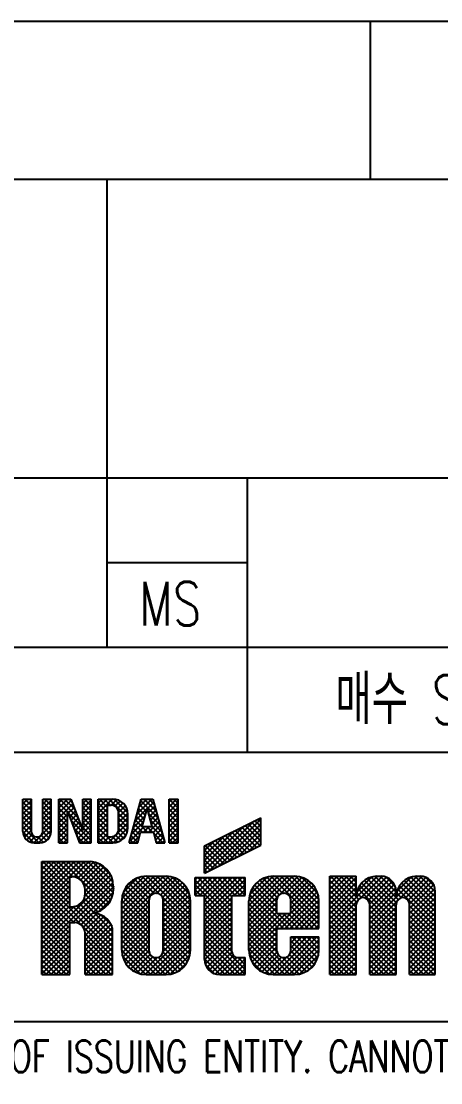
# Model space of a CAD drawing. Extents: x 260 to 819, y -886 to -454.
# Drawn here: x 690.1 to 714, y -876.4 to -815.9 of the extents above; entities that cross this region are included whole.
import ezdxf
from ezdxf.enums import TextEntityAlignment as Align

# ---------------------------------------------------------------- set-up
doc = ezdxf.new("R2010")
doc.units = 0
doc.header["$LTSCALE"] = 150
doc.header["$MEASUREMENT"] = 0
doc.linetypes.add('DASHED', pattern=[0.75, 0.5, -0.25])
doc.layers.get('0').update_dxf_attribs({"color": 6, "linetype": 'CONTINUOUS'})
doc.styles.get("Standard").update_dxf_attribs({"font": 'romans.shx', "width": 0.8, "bigfont": 'whgtxt.shx'})

# ---------------------------------------------------------------- blocks, each defined once
blk = doc.blocks.new('*H9')
at = {"color": 2, "linetype": 'Continuous'}
for p, q in [((-113.619, 7.553), (-115.17, 9.104)), ((-113.619, 7.836), (-114.888, 9.104)), ((-113.619, 8.119), (-114.605, 9.104)), ((-113.452, 8.234), (-114.322, 9.104)), ((-111.531, 6.596), (-114.039, 9.104)), ((-111.401, 6.749), (-113.756, 9.104)), ((-111.301, 6.932), (-113.473, 9.104)), ((-111.214, 7.128), (-113.191, 9.104)), ((-111.173, 7.369), (-112.908, 9.104)), ((-111.149, 7.628), (-112.625, 9.104)), ((-111.183, 7.945), (-112.313, 9.076)), ((-113.619, 7.27), (-115.229, 8.88)), ((-113.619, 6.987), (-115.229, 8.597)), ((-111.329, 8.374), (-111.877, 8.923)), ((-113.619, 6.705), (-115.229, 8.314)), ((-111.206, 4.009), (-115.229, 8.031)), ((-112.94, 5.46), (-115.229, 7.748)), ((-113.391, 5.628), (-115.229, 7.465)), ((-111.674, 6.456), (-112.773, 7.555)), ((-111.844, 6.344), (-112.764, 7.264)), ((-113.619, 5.573), (-115.229, 7.183)), ((-113.619, 5.29), (-115.229, 6.9)), ((-111.207, 4.858), (-113.051, 6.702)), ((-112.25, 6.184), (-112.914, 6.848)), ((-112.033, 6.25), (-112.811, 7.028)), ((-113.619, 5.007), (-115.229, 6.617)), ((-113.619, 4.725), (-115.229, 6.334)), ((-113.619, 4.442), (-115.229, 6.051)), ((-111.206, 4.292), (-113.455, 6.541)), ((-111.206, 4.575), (-113.221, 6.589)), ((-111.207, 5.141), (-112.206, 6.14)), ((-113.619, 4.159), (-115.229, 5.768)), ((-113.619, 3.876), (-115.229, 5.486)), ((-111.206, 3.725), (-112.929, 5.449)), ((-111.277, 5.494), (-111.805, 6.022)), ((-113.619, 3.593), (-115.229, 5.203)), ((-113.619, 3.31), (-115.229, 4.92)), ((-111.206, 3.442), (-112.761, 4.998)), ((-113.619, 3.028), (-115.229, 4.637)), ((-113.619, 2.745), (-115.229, 4.354)), ((-111.205, 3.159), (-112.761, 4.715)), ((-111.205, 2.876), (-112.761, 4.432)), ((-113.824, 2.667), (-115.229, 4.071)), ((-114.107, 2.667), (-115.229, 3.789)), ((-111.278, 2.667), (-112.761, 4.149)), ((-111.561, 2.667), (-112.761, 3.866)), ((-114.39, 2.667), (-115.229, 3.506)), ((-114.672, 2.667), (-115.229, 3.223)), ((-111.844, 2.667), (-112.761, 3.583)), ((-112.127, 2.667), (-112.761, 3.301)), ((-114.955, 2.667), (-115.229, 2.94)), ((-112.41, 2.667), (-112.761, 3.018)), ((-112.692, 2.667), (-112.761, 2.735))]:
    blk.add_line(p, q, dxfattribs=at)
blk = doc.blocks.new('*H10')
at = {"color": 2, "linetype": 'Continuous'}
for p, q in [((-115.064, 9.104), (-115.229, 8.939)), ((-114.781, 9.104), (-115.229, 8.657)), ((-114.498, 9.104), (-115.229, 8.374)), ((-114.215, 9.104), (-115.229, 8.091)), ((-113.932, 9.104), (-115.229, 7.808)), ((-113.649, 9.104), (-115.229, 7.525)), ((-113.366, 9.104), (-115.229, 7.242)), ((-113.084, 9.104), (-115.229, 6.96)), ((-112.801, 9.104), (-115.229, 6.677)), ((-112.518, 9.104), (-113.399, 8.224)), ((-112.273, 9.067), (-113.18, 8.159)), ((-112.042, 9.014), (-113.011, 8.046)), ((-111.861, 8.913), (-112.887, 7.886)), ((-111.682, 8.809), (-112.8, 7.691)), ((-111.408, 8.517), (-112.789, 7.136)), ((-111.543, 8.665), (-112.761, 7.447)), ((-111.31, 8.333), (-115.229, 4.414)), ((-111.219, 8.14), (-115.229, 4.131)), ((-113.619, 8.003), (-115.229, 6.394)), ((-111.177, 7.9), (-113.449, 5.628)), ((-113.619, 7.72), (-115.229, 6.111)), ((-113.619, 7.438), (-115.229, 5.828)), ((-111.149, 7.645), (-113.196, 5.598)), ((-111.177, 7.334), (-113.007, 5.504)), ((-113.619, 7.155), (-115.229, 5.545)), ((-113.619, 6.872), (-115.229, 5.262)), ((-111.304, 6.924), (-111.955, 6.273)), ((-113.619, 6.589), (-115.229, 4.98)), ((-113.367, 6.558), (-115.229, 4.697)), ((-112.104, 6.125), (-112.869, 5.359)), ((-111.885, 6.06), (-112.785, 5.16)), ((-113.619, 5.458), (-115.229, 3.848)), ((-111.694, 5.968), (-112.761, 4.902)), ((-111.54, 5.84), (-112.761, 4.619)), ((-111.395, 5.702), (-112.761, 4.336)), ((-111.293, 5.521), (-112.761, 4.053)), ((-113.619, 5.175), (-115.229, 3.565)), ((-113.619, 4.892), (-115.229, 3.283)), ((-111.207, 5.324), (-112.761, 3.77)), ((-111.207, 5.042), (-112.761, 3.488)), ((-113.619, 4.609), (-115.229, 3)), ((-113.619, 4.326), (-115.229, 2.717)), ((-111.207, 4.759), (-112.761, 3.205)), ((-111.206, 4.476), (-112.761, 2.922)), ((-113.619, 4.043), (-114.996, 2.667)), ((-113.619, 3.761), (-114.713, 2.667)), ((-111.206, 4.194), (-112.733, 2.667)), ((-111.206, 3.911), (-112.45, 2.667)), ((-113.619, 3.478), (-114.43, 2.667)), ((-113.619, 3.195), (-114.147, 2.667)), ((-111.206, 3.628), (-112.167, 2.667)), ((-111.205, 3.346), (-111.885, 2.667)), ((-111.205, 3.063), (-111.602, 2.667)), ((-113.619, 2.912), (-113.865, 2.667)), ((-111.205, 2.781), (-111.319, 2.667))]:
    blk.add_line(p, q, dxfattribs=at)
blk = doc.blocks.new('*H11')
at = {"color": 2, "linetype": 'Continuous'}
for p, q in [((-109.091, 6.985), (-110.1, 7.994)), ((-108.997, 7.174), (-109.915, 8.092)), ((-108.819, 7.278), (-109.728, 8.187)), ((-108.512, 7.255), (-109.491, 8.233)), ((-106.752, 5.777), (-109.242, 8.268)), ((-106.752, 6.06), (-108.96, 8.268)), ((-106.752, 6.343), (-108.677, 8.268)), ((-106.752, 6.626), (-108.394, 8.268)), ((-106.759, 6.915), (-108.104, 8.261)), ((-106.812, 7.252), (-107.768, 8.208)), ((-109.107, 5.87), (-110.58, 7.343)), ((-109.107, 6.153), (-110.485, 7.53)), ((-109.107, 6.435), (-110.383, 7.711)), ((-109.107, 6.718), (-110.242, 7.853)), ((-109.107, 5.304), (-110.668, 6.865)), ((-109.107, 5.587), (-110.631, 7.11)), ((-106.752, 5.494), (-108.361, 7.103)), ((-106.752, 5.212), (-108.313, 6.773)), ((-109.107, 5.021), (-110.668, 6.582)), ((-109.107, 4.738), (-110.668, 6.299)), ((-106.752, 4.929), (-108.313, 6.49)), ((-106.752, 4.646), (-108.313, 6.207)), ((-109.107, 4.455), (-110.668, 6.017)), ((-109.107, 4.173), (-110.668, 5.734)), ((-109.064, 3.847), (-110.668, 5.451)), ((-106.752, 4.363), (-108.313, 5.924)), ((-106.752, 4.08), (-108.313, 5.641)), ((-108.167, 2.667), (-110.668, 5.168)), ((-108.45, 2.667), (-110.668, 4.885)), ((-106.788, 3.834), (-108.313, 5.359)), ((-106.837, 3.599), (-108.313, 5.076)), ((-108.733, 2.667), (-110.668, 4.602)), ((-109.016, 2.667), (-110.668, 4.32)), ((-106.932, 3.412), (-108.313, 4.793)), ((-107.032, 3.228), (-108.313, 4.51)), ((-109.303, 2.671), (-110.664, 4.032)), ((-109.639, 2.725), (-110.611, 3.696)), ((-107.92, 2.703), (-108.893, 3.676)), ((-107.685, 2.751), (-108.593, 3.658)), ((-107.498, 2.846), (-108.418, 3.766)), ((-107.315, 2.946), (-108.327, 3.958)), ((-107.173, 3.087), (-108.313, 4.227))]:
    blk.add_line(p, q, dxfattribs=at)
blk = doc.blocks.new('*H12')
at = {"color": 2, "linetype": 'Continuous'}
for p, q in [((-109.112, 8.268), (-110.668, 6.711)), ((-108.829, 8.268), (-110.668, 6.428)), ((-108.547, 8.268), (-110.668, 6.146)), ((-108.264, 8.268), (-110.668, 5.863)), ((-108.004, 8.245), (-110.668, 5.58)), ((-109.418, 8.245), (-110.646, 7.017)), ((-109.789, 8.156), (-110.557, 7.388)), ((-107.759, 8.206), (-108.669, 7.297)), ((-107.562, 8.121), (-108.466, 7.217)), ((-107.375, 8.025), (-108.347, 7.053)), ((-107.221, 7.895), (-108.313, 6.804)), ((-107.08, 7.754), (-108.313, 6.521)), ((-106.965, 7.587), (-108.313, 6.238)), ((-106.869, 7.399), (-108.313, 5.955)), ((-109.107, 6.858), (-110.668, 5.297)), ((-106.801, 7.184), (-108.313, 5.672)), ((-106.763, 6.94), (-108.313, 5.389)), ((-106.752, 6.668), (-108.313, 5.107)), ((-109.107, 6.575), (-110.668, 5.014)), ((-109.107, 6.293), (-110.668, 4.731)), ((-106.752, 6.385), (-108.313, 4.824)), ((-106.752, 6.102), (-108.313, 4.541)), ((-109.107, 6.01), (-110.668, 4.449)), ((-109.107, 5.727), (-110.668, 4.166)), ((-106.752, 5.536), (-108.325, 3.963)), ((-106.752, 5.819), (-108.313, 4.258)), ((-109.107, 5.444), (-110.644, 3.907)), ((-109.107, 5.161), (-110.605, 3.663)), ((-109.107, 4.878), (-110.517, 3.468)), ((-106.752, 5.254), (-109.33, 2.676)), ((-106.752, 4.971), (-109.056, 2.667)), ((-109.107, 4.595), (-110.422, 3.281)), ((-109.107, 4.313), (-110.29, 3.13)), ((-106.752, 4.688), (-108.773, 2.667)), ((-106.752, 4.405), (-108.491, 2.667)), ((-109.107, 4.03), (-110.149, 2.988)), ((-109.046, 3.809), (-109.979, 2.875)), ((-108.895, 3.676), (-109.792, 2.779)), ((-108.644, 3.644), (-109.574, 2.714)), ((-106.752, 4.122), (-108.208, 2.667)), ((-106.794, 3.798), (-107.883, 2.708)), ((-106.968, 3.34), (-107.426, 2.883))]:
    blk.add_line(p, q, dxfattribs=at)
blk = doc.blocks.new('*H13')
at = {"color": 2, "linetype": 'Continuous'}
for p, q in [((-104.392, 5.962), (-106.484, 8.055)), ((-104.392, 6.245), (-106.339, 8.192)), ((-104.392, 6.528), (-106.056, 8.192)), ((-104.392, 6.811), (-105.773, 8.192)), ((-104.392, 7.094), (-105.49, 8.192)), ((-104.188, 7.173), (-105.207, 8.192)), ((-103.905, 7.173), (-104.925, 8.192)), ((-103.641, 7.191), (-104.642, 8.192)), ((-103.641, 7.474), (-104.359, 8.192)), ((-103.641, 7.757), (-104.076, 8.192)), ((-103.641, 8.04), (-103.793, 8.192)), ((-104.392, 5.68), (-106.484, 7.772)), ((-106.168, 7.173), (-106.484, 7.489)), ((-106.451, 7.173), (-106.484, 7.206)), ((-104.392, 5.397), (-105.947, 6.952)), ((-104.392, 5.114), (-105.947, 6.67)), ((-104.392, 4.831), (-105.947, 6.387)), ((-104.392, 4.548), (-105.947, 6.104)), ((-104.392, 4.265), (-105.947, 5.821)), ((-104.392, 3.982), (-105.947, 5.538)), ((-103.641, 2.949), (-105.947, 5.255)), ((-103.642, 2.667), (-105.947, 4.973)), ((-103.924, 2.667), (-105.947, 4.69)), ((-104.207, 2.667), (-105.947, 4.407)), ((-104.49, 2.667), (-105.947, 4.124)), ((-104.773, 2.667), (-105.947, 3.841)), ((-103.641, 3.231), (-104.041, 3.632)), ((-103.641, 3.514), (-103.759, 3.632)), ((-105.056, 2.667), (-105.947, 3.558)), ((-105.401, 2.729), (-105.885, 3.214))]:
    blk.add_line(p, q, dxfattribs=at)
blk = doc.blocks.new('*H14')
at = {"color": 2, "linetype": 'Continuous'}
for p, q in [((-106.359, 8.192), (-106.484, 8.067)), ((-106.076, 8.192), (-106.484, 7.785)), ((-105.793, 8.192), (-106.484, 7.502)), ((-105.51, 8.192), (-106.484, 7.219)), ((-105.228, 8.192), (-106.247, 7.173)), ((-104.945, 8.192), (-105.964, 7.173)), ((-104.662, 8.192), (-105.947, 6.907)), ((-104.379, 8.192), (-105.947, 6.624)), ((-104.096, 8.192), (-105.947, 6.341)), ((-103.813, 8.192), (-105.947, 6.058)), ((-103.641, 8.082), (-105.947, 5.775)), ((-103.641, 7.799), (-104.267, 7.173)), ((-103.641, 7.517), (-103.984, 7.173)), ((-104.392, 7.048), (-105.947, 5.493)), ((-104.392, 6.766), (-105.947, 5.21)), ((-103.641, 7.234), (-103.701, 7.173)), ((-104.392, 6.483), (-105.947, 4.927)), ((-104.392, 6.2), (-105.947, 4.644)), ((-104.392, 5.917), (-105.947, 4.361)), ((-104.392, 5.634), (-105.947, 4.078)), ((-104.392, 5.351), (-105.947, 3.796)), ((-104.392, 5.068), (-105.945, 3.515)), ((-104.392, 4.786), (-105.898, 3.279)), ((-104.392, 4.503), (-105.808, 3.086)), ((-104.392, 4.22), (-105.695, 2.917)), ((-104.388, 3.941), (-105.525, 2.804)), ((-104.301, 3.745), (-105.331, 2.715)), ((-104.118, 3.645), (-105.095, 2.668)), ((-103.848, 3.632), (-104.814, 2.667)), ((-103.641, 3.557), (-104.531, 2.667)), ((-103.641, 3.274), (-104.248, 2.667)), ((-103.641, 2.991), (-103.965, 2.667)), ((-103.641, 2.708), (-103.682, 2.667))]:
    blk.add_line(p, q, dxfattribs=at)
blk = doc.blocks.new('*H15')
at = {"color": 2, "linetype": 'Continuous'}
for p, q in [((-101.827, 6.792), (-102.944, 7.908)), ((-101.796, 7.044), (-102.786, 8.034)), ((-101.68, 7.211), (-102.599, 8.13)), ((-101.481, 7.294), (-102.396, 8.21)), ((-99.435, 5.531), (-102.152, 8.248)), ((-99.435, 5.814), (-101.888, 8.268)), ((-99.435, 6.096), (-101.606, 8.268)), ((-99.435, 6.379), (-101.323, 8.268)), ((-99.435, 6.662), (-101.04, 8.268)), ((-99.448, 6.959), (-100.743, 8.254)), ((-99.501, 7.295), (-100.407, 8.201)), ((-101.168, 5.285), (-103.3, 7.417)), ((-101.827, 6.226), (-103.205, 7.604)), ((-101.827, 6.509), (-103.085, 7.767)), ((-101.827, 5.095), (-103.426, 6.694)), ((-101.734, 5.285), (-103.412, 6.962)), ((-101.451, 5.285), (-103.373, 7.207)), ((-99.471, 5.285), (-101.033, 6.847)), ((-101.827, 4.812), (-103.426, 6.411)), ((-101.827, 4.529), (-103.426, 6.128)), ((-100.886, 5.285), (-101.755, 6.154)), ((-100.603, 5.285), (-101.472, 6.154)), ((-100.32, 5.285), (-101.189, 6.154)), ((-99.754, 5.285), (-101.033, 6.564)), ((-100.037, 5.285), (-101.033, 6.281)), ((-101.827, 4.247), (-103.426, 5.845)), ((-101.811, 3.947), (-103.426, 5.562)), ((-100.815, 2.669), (-103.426, 5.28)), ((-101.096, 2.667), (-103.426, 4.997)), ((-101.379, 2.667), (-103.426, 4.714)), ((-101.662, 2.667), (-103.426, 4.431)), ((-99.698, 3.248), (-101.033, 4.584)), ((-99.837, 3.105), (-101.033, 4.301)), ((-99.602, 3.436), (-100.979, 4.813)), ((-99.507, 3.623), (-100.696, 4.813)), ((-99.466, 3.865), (-100.413, 4.813)), ((-99.435, 4.117), (-100.131, 4.813)), ((-99.435, 4.399), (-99.848, 4.813)), ((-99.435, 4.682), (-99.565, 4.813)), ((-101.944, 2.667), (-103.426, 4.148)), ((-102.264, 2.704), (-103.389, 3.828)), ((-100.571, 2.708), (-101.512, 3.649)), ((-100.344, 2.763), (-101.254, 3.674)), ((-100.156, 2.858), (-101.101, 3.803)), ((-99.979, 2.964), (-101.033, 4.018)), ((-102.699, 2.856), (-103.237, 3.393))]:
    blk.add_line(p, q, dxfattribs=at)
blk = doc.blocks.new('*H16')
at = {"color": 2, "linetype": 'Continuous'}
for p, q in [((-101.758, 8.268), (-103.426, 6.6)), ((-101.475, 8.268), (-103.426, 6.317)), ((-101.193, 8.268), (-103.426, 6.034)), ((-100.91, 8.268), (-103.426, 5.751)), ((-100.655, 8.24), (-103.426, 5.468)), ((-102.043, 8.266), (-103.424, 6.885)), ((-102.379, 8.212), (-103.371, 7.221)), ((-100.41, 8.201), (-101.331, 7.281)), ((-100.22, 8.109), (-101.149, 7.18)), ((-100.033, 8.013), (-101.052, 6.994)), ((-99.886, 7.877), (-101.033, 6.73)), ((-99.539, 7.375), (-101.63, 5.285)), ((-99.744, 7.736), (-101.033, 6.447)), ((-99.635, 7.563), (-101.033, 6.164)), ((-101.827, 6.784), (-103.426, 5.186)), ((-99.479, 7.153), (-101.347, 5.285)), ((-99.44, 6.909), (-101.064, 5.285)), ((-101.827, 6.502), (-103.426, 4.903)), ((-101.827, 6.219), (-103.426, 4.62)), ((-101.609, 6.154), (-103.426, 4.337)), ((-101.326, 6.154), (-103.425, 4.055)), ((-101.044, 6.154), (-103.386, 3.811)), ((-99.435, 6.631), (-100.781, 5.285)), ((-99.435, 6.349), (-100.498, 5.285)), ((-99.435, 6.066), (-100.216, 5.285)), ((-99.435, 5.783), (-99.933, 5.285)), ((-99.435, 5.5), (-99.65, 5.285)), ((-101.827, 5.087), (-103.333, 3.582)), ((-101.827, 4.804), (-103.237, 3.394)), ((-101.827, 4.522), (-103.133, 3.215)), ((-101.827, 4.239), (-102.992, 3.074)), ((-99.839, 4.813), (-101.985, 2.667)), ((-99.556, 4.813), (-101.702, 2.667)), ((-99.435, 4.652), (-101.419, 2.667)), ((-99.435, 4.369), (-101.137, 2.667)), ((-100.122, 4.813), (-101.072, 3.862)), ((-100.971, 4.813), (-101.033, 4.75)), ((-100.688, 4.813), (-101.033, 4.467)), ((-100.405, 4.813), (-101.033, 4.184)), ((-101.816, 3.967), (-102.85, 2.933)), ((-101.729, 3.772), (-102.663, 2.837)), ((-101.557, 3.661), (-102.476, 2.742)), ((-101.263, 3.671), (-102.236, 2.699)), ((-99.435, 4.086), (-100.854, 2.667)), ((-99.483, 3.754), (-100.522, 2.715)), ((-99.688, 3.266), (-100.034, 2.92))]:
    blk.add_line(p, q, dxfattribs=at)
blk = doc.blocks.new('*H17')
at = {"color": 2, "linetype": 'Continuous'}
for p, q in [((-97.31, 6.518), (-98.812, 8.02)), ((-97.277, 6.768), (-98.775, 8.266)), ((-97.167, 6.941), (-98.492, 8.266)), ((-97.31, 7.366), (-98.21, 8.266)), ((-97.31, 7.649), (-97.927, 8.266)), ((-97.31, 7.932), (-97.644, 8.266)), ((-97.31, 8.215), (-97.361, 8.266)), ((-95.035, 5.94), (-96.981, 7.885)), ((-95.035, 6.223), (-96.839, 8.027)), ((-95.035, 6.506), (-96.657, 8.127)), ((-95.005, 6.758), (-96.462, 8.215)), ((-94.898, 6.934), (-96.218, 8.254)), ((-95.035, 7.354), (-95.949, 8.268)), ((-95.092, 7.694), (-95.609, 8.211)), ((-92.804, 5.971), (-94.712, 7.879)), ((-92.804, 6.254), (-94.57, 8.021)), ((-92.804, 6.537), (-94.39, 8.123)), ((-92.804, 6.819), (-94.197, 8.213)), ((-92.804, 7.102), (-93.953, 8.252)), ((-92.804, 7.385), (-93.686, 8.268)), ((-92.868, 7.732), (-93.339, 8.203)), ((-97.31, 6.235), (-98.812, 7.737)), ((-97.31, 5.952), (-98.812, 7.454)), ((-96.985, 7.041), (-97.272, 7.328)), ((-95.035, 5.374), (-97.205, 7.544)), ((-95.035, 5.657), (-97.11, 7.732)), ((-94.72, 7.038), (-94.999, 7.318)), ((-92.804, 5.405), (-94.935, 7.536)), ((-92.804, 5.688), (-94.839, 7.724)), ((-97.31, 5.669), (-98.812, 7.171)), ((-97.31, 5.386), (-98.812, 6.888)), ((-97.31, 5.103), (-98.812, 6.606)), ((-97.31, 4.821), (-98.812, 6.323)), ((-95.035, 5.091), (-96.538, 6.594)), ((-95.035, 4.809), (-96.538, 6.311)), ((-92.804, 5.122), (-94.263, 6.582)), ((-92.804, 4.84), (-94.263, 6.299)), ((-97.31, 4.538), (-98.812, 6.04)), ((-97.31, 4.255), (-98.812, 5.757)), ((-97.31, 3.972), (-98.812, 5.474)), ((-95.035, 4.526), (-96.538, 6.028)), ((-95.035, 4.243), (-96.538, 5.745)), ((-95.035, 3.96), (-96.538, 5.462)), ((-92.804, 4.557), (-94.263, 6.016)), ((-92.804, 4.274), (-94.263, 5.733)), ((-92.804, 3.991), (-94.263, 5.45)), ((-97.31, 3.689), (-98.812, 5.191)), ((-97.31, 3.406), (-98.812, 4.908)), ((-95.035, 3.677), (-96.538, 5.179)), ((-95.035, 3.394), (-96.538, 4.897)), ((-92.804, 3.708), (-94.263, 5.167)), ((-92.804, 3.425), (-94.263, 4.885)), ((-97.31, 3.123), (-98.812, 4.626)), ((-97.31, 2.841), (-98.812, 4.343)), ((-95.035, 3.112), (-96.538, 4.614)), ((-95.035, 2.829), (-96.538, 4.331)), ((-92.804, 3.143), (-94.263, 4.602)), ((-92.804, 2.86), (-94.263, 4.319)), ((-97.419, 2.667), (-98.812, 4.06)), ((-97.702, 2.667), (-98.812, 3.777)), ((-95.156, 2.667), (-96.538, 4.048)), ((-95.439, 2.667), (-96.538, 3.765)), ((-92.893, 2.667), (-94.263, 4.036)), ((-93.176, 2.667), (-94.263, 3.753)), ((-97.985, 2.667), (-98.812, 3.494)), ((-98.268, 2.667), (-98.812, 3.211)), ((-95.722, 2.667), (-96.538, 3.482)), ((-96.005, 2.667), (-96.538, 3.199)), ((-93.459, 2.667), (-94.263, 3.47)), ((-93.742, 2.667), (-94.263, 3.188)), ((-98.55, 2.667), (-98.812, 2.929)), ((-96.288, 2.667), (-96.538, 2.917)), ((-94.025, 2.667), (-94.263, 2.905))]:
    blk.add_line(p, q, dxfattribs=at)
blk = doc.blocks.new('*H18')
at = {"color": 2, "linetype": 'Continuous'}
for p, q in [((-96.101, 8.268), (-98.812, 5.557)), ((-98.649, 8.266), (-98.812, 8.102)), ((-98.366, 8.266), (-98.812, 7.819)), ((-98.083, 8.266), (-98.812, 7.537)), ((-97.8, 8.266), (-98.812, 7.254)), ((-97.518, 8.266), (-98.812, 6.971)), ((-97.31, 8.19), (-98.812, 6.688)), ((-97.31, 7.907), (-98.812, 6.405)), ((-96.432, 8.22), (-97.262, 7.39)), ((-95.831, 8.255), (-97.078, 7.008)), ((-95.595, 8.208), (-96.788, 7.015)), ((-95.417, 8.103), (-96.633, 6.888)), ((-95.261, 7.977), (-96.55, 6.687)), ((-93.839, 8.268), (-96.538, 5.569)), ((-94.172, 8.217), (-94.985, 7.404)), ((-93.573, 8.25), (-94.822, 7.002)), ((-93.338, 8.203), (-94.522, 7.018)), ((-93.167, 8.091), (-94.364, 6.894)), ((-93.016, 7.958), (-94.278, 6.697)), ((-97.31, 7.625), (-98.812, 6.122)), ((-97.31, 7.342), (-98.812, 5.84)), ((-95.147, 7.807), (-96.538, 6.417)), ((-95.073, 7.599), (-96.538, 6.134)), ((-95.035, 7.354), (-96.538, 5.852)), ((-92.903, 7.789), (-94.263, 6.429)), ((-92.836, 7.573), (-94.263, 6.146)), ((-92.804, 7.323), (-94.263, 5.863)), ((-97.264, 6.823), (-98.812, 5.274)), ((-94.985, 6.838), (-96.538, 5.286)), ((-92.804, 7.04), (-94.263, 5.581)), ((-92.804, 6.757), (-94.263, 5.298)), ((-97.31, 6.493), (-98.812, 4.991)), ((-97.31, 6.21), (-98.812, 4.708)), ((-95.035, 6.505), (-96.538, 5.003)), ((-95.035, 6.222), (-96.538, 4.72)), ((-92.804, 6.474), (-94.263, 5.015)), ((-92.804, 6.191), (-94.263, 4.732)), ((-97.31, 5.928), (-98.812, 4.425)), ((-97.31, 5.645), (-98.812, 4.143)), ((-95.035, 5.939), (-96.538, 4.437)), ((-95.035, 5.657), (-96.538, 4.154)), ((-92.804, 5.908), (-94.263, 4.449)), ((-92.804, 5.626), (-94.263, 4.166)), ((-97.31, 5.362), (-98.812, 3.86)), ((-97.31, 5.079), (-98.812, 3.577)), ((-95.035, 5.374), (-96.538, 3.872)), ((-95.035, 5.091), (-96.538, 3.589)), ((-92.804, 5.343), (-94.263, 3.884)), ((-92.804, 5.06), (-94.263, 3.601)), ((-97.31, 4.796), (-98.812, 3.294)), ((-97.31, 4.513), (-98.812, 3.011)), ((-95.035, 4.808), (-96.538, 3.306)), ((-95.035, 4.525), (-96.538, 3.023)), ((-95.035, 4.242), (-96.538, 2.74)), ((-92.804, 4.777), (-94.263, 3.318)), ((-92.804, 4.494), (-94.263, 3.035)), ((-97.31, 4.23), (-98.812, 2.728)), ((-97.31, 3.948), (-98.591, 2.667)), ((-97.31, 3.665), (-98.308, 2.667)), ((-95.035, 3.96), (-96.328, 2.667)), ((-95.035, 3.677), (-96.045, 2.667)), ((-92.804, 4.211), (-94.263, 2.752)), ((-92.804, 3.929), (-94.066, 2.667)), ((-92.804, 3.646), (-93.783, 2.667)), ((-97.31, 3.382), (-98.025, 2.667)), ((-97.31, 3.099), (-97.742, 2.667)), ((-95.035, 3.394), (-95.763, 2.667)), ((-95.035, 3.111), (-95.48, 2.667)), ((-92.804, 3.363), (-93.5, 2.667)), ((-92.804, 3.08), (-93.217, 2.667)), ((-97.31, 2.816), (-97.46, 2.667)), ((-95.035, 2.828), (-95.197, 2.667)), ((-92.804, 2.797), (-92.934, 2.667))]:
    blk.add_line(p, q, dxfattribs=at)
blk = doc.blocks.new('*H51')
at = {"color": 2, "linetype": 'Continuous'}
for p, q in [((-102.751, 11.392), (-102.891, 11.533)), ((-102.985, 9.93), (-104.022, 10.967)), ((-102.796, 10.024), (-103.834, 11.061)), ((-102.751, 10.261), (-103.645, 11.156)), ((-102.751, 10.544), (-103.457, 11.25)), ((-102.751, 10.827), (-103.268, 11.344)), ((-102.751, 11.11), (-103.079, 11.438)), ((-104.305, 9.27), (-105.343, 10.308)), ((-104.117, 9.364), (-105.154, 10.402)), ((-103.928, 9.459), (-104.966, 10.496)), ((-103.739, 9.553), (-104.777, 10.59)), ((-103.551, 9.647), (-104.588, 10.685)), ((-103.362, 9.741), (-104.4, 10.779)), ((-103.174, 9.835), (-104.211, 10.873)), ((-105.06, 8.893), (-105.947, 9.781)), ((-104.871, 8.988), (-105.909, 10.025)), ((-104.683, 9.082), (-105.72, 10.119)), ((-104.494, 9.176), (-105.531, 10.213)), ((-105.248, 8.799), (-105.947, 9.498)), ((-105.437, 8.705), (-105.947, 9.215)), ((-105.626, 8.611), (-105.947, 8.932)), ((-105.814, 8.516), (-105.947, 8.65))]:
    blk.add_line(p, q, dxfattribs=at)
blk = doc.blocks.new('*H52')
at = {"color": 2, "linetype": 'Continuous'}
for p, q in [((-102.751, 11.518), (-105.69, 8.579)), ((-103.147, 11.405), (-105.947, 8.604)), ((-103.712, 11.122), (-105.947, 8.887)), ((-102.751, 11.235), (-105.125, 8.861)), ((-102.751, 10.952), (-104.56, 9.143)), ((-104.277, 10.84), (-105.947, 9.17)), ((-104.842, 10.558), (-105.947, 9.452)), ((-102.751, 10.669), (-103.995, 9.425)), ((-102.751, 10.387), (-103.429, 9.708)), ((-105.407, 10.276), (-105.947, 9.735)), ((-102.751, 10.104), (-102.864, 9.99))]:
    blk.add_line(p, q, dxfattribs=at)
blk = doc.blocks.new('*H57')
at = {"color": 2, "linetype": 'Continuous'}
for p, q in [((-115.819, 12.015), (-116.301, 12.498)), ((-115.819, 11.733), (-116.301, 12.215)), ((-115.819, 12.298), (-116.187, 12.667)), ((-115.819, 12.581), (-115.904, 12.667)), ((-114.692, 12.02), (-115.175, 12.503)), ((-114.692, 11.737), (-115.175, 12.22)), ((-114.692, 12.303), (-115.056, 12.667)), ((-114.692, 12.586), (-114.773, 12.667)), ((-115.819, 11.45), (-116.301, 11.933)), ((-115.819, 11.167), (-116.301, 11.65)), ((-114.692, 11.454), (-115.175, 11.937)), ((-114.692, 11.172), (-115.175, 11.654)), ((-115.819, 10.884), (-116.301, 11.367)), ((-115.395, 10.177), (-116.301, 11.084)), ((-114.692, 10.889), (-115.175, 11.372)), ((-114.728, 10.642), (-115.175, 11.089)), ((-115.683, 10.182), (-116.297, 10.796)), ((-115.149, 10.215), (-115.455, 10.521)), ((-114.963, 10.311), (-115.259, 10.607)), ((-114.822, 10.453), (-115.175, 10.806))]:
    blk.add_line(p, q, dxfattribs=at)
blk = doc.blocks.new('*H58')
at = {"color": 2, "linetype": 'Continuous'}
for p, q in [((-116.027, 12.667), (-116.301, 12.392)), ((-115.819, 12.592), (-116.301, 12.109)), ((-115.819, 12.309), (-116.301, 11.826)), ((-114.895, 12.667), (-115.175, 12.387)), ((-114.692, 12.587), (-115.175, 12.104)), ((-114.692, 12.304), (-115.175, 11.821)), ((-115.819, 12.026), (-116.301, 11.543)), ((-115.819, 11.743), (-116.301, 11.261)), ((-114.692, 12.021), (-115.175, 11.539)), ((-114.692, 11.739), (-115.175, 11.256)), ((-115.819, 11.461), (-116.301, 10.978)), ((-115.819, 11.178), (-116.281, 10.716)), ((-115.819, 10.895), (-116.207, 10.507)), ((-114.692, 11.173), (-115.683, 10.182)), ((-114.692, 10.89), (-115.405, 10.177)), ((-114.692, 11.456), (-115.175, 10.973)), ((-115.779, 10.651), (-116.084, 10.347)), ((-115.611, 10.537), (-115.914, 10.233)), ((-114.774, 10.525), (-115.04, 10.26))]:
    blk.add_line(p, q, dxfattribs=at)
blk = doc.blocks.new('*H59')
at = {"color": 2, "linetype": 'Continuous'}
for p, q in [((-113.769, 11.946), (-114.263, 12.439)), ((-113.769, 11.663), (-114.263, 12.157)), ((-113.169, 11.628), (-114.207, 12.667)), ((-113.343, 12.086), (-113.924, 12.667)), ((-113.518, 12.544), (-113.642, 12.667)), ((-112.407, 11.997), (-112.881, 12.472)), ((-112.407, 11.715), (-112.881, 12.189)), ((-112.407, 12.28), (-112.793, 12.667)), ((-112.407, 12.563), (-112.51, 12.667)), ((-113.769, 11.38), (-114.263, 11.874)), ((-113.769, 11.097), (-114.263, 11.591)), ((-112.994, 11.17), (-113.752, 11.928)), ((-112.407, 11.432), (-112.881, 11.906)), ((-112.407, 11.149), (-112.881, 11.623)), ((-113.769, 10.815), (-114.263, 11.308)), ((-113.769, 10.532), (-114.263, 11.025)), ((-112.407, 10.3), (-113.577, 11.471)), ((-112.566, 10.177), (-113.402, 11.013)), ((-112.407, 10.866), (-112.881, 11.341)), ((-112.407, 10.583), (-112.881, 11.058)), ((-113.769, 10.249), (-114.263, 10.742)), ((-113.981, 10.177), (-114.263, 10.46)), ((-112.849, 10.177), (-113.227, 10.555))]:
    blk.add_line(p, q, dxfattribs=at)
blk = doc.blocks.new('*H60')
at = {"color": 2, "linetype": 'Continuous'}
for p, q in [((-114.047, 12.667), (-114.263, 12.451)), ((-113.764, 12.667), (-114.263, 12.168)), ((-113.542, 12.606), (-114.263, 11.885)), ((-113.464, 12.401), (-114.263, 11.602)), ((-113.386, 12.196), (-113.725, 11.858)), ((-112.633, 12.667), (-112.881, 12.418)), ((-112.407, 12.61), (-112.881, 12.135)), ((-112.407, 12.327), (-112.881, 11.853)), ((-113.769, 11.813), (-114.263, 11.319)), ((-113.769, 11.53), (-114.263, 11.036)), ((-113.308, 11.992), (-113.646, 11.653)), ((-113.229, 11.787), (-113.568, 11.448)), ((-113.151, 11.582), (-113.49, 11.244)), ((-112.407, 12.044), (-112.881, 11.57)), ((-112.407, 11.761), (-112.881, 11.287)), ((-113.769, 11.247), (-114.263, 10.754)), ((-113.769, 10.964), (-114.263, 10.471)), ((-113.073, 11.378), (-113.412, 11.039)), ((-112.995, 11.173), (-113.334, 10.834)), ((-112.917, 10.969), (-113.255, 10.63)), ((-112.407, 11.196), (-113.177, 10.425)), ((-112.407, 10.913), (-113.099, 10.22)), ((-112.407, 11.479), (-112.881, 11.004)), ((-113.769, 10.681), (-114.263, 10.188)), ((-113.769, 10.399), (-113.991, 10.177)), ((-112.407, 10.63), (-112.859, 10.177)), ((-112.407, 10.347), (-112.576, 10.177))]:
    blk.add_line(p, q, dxfattribs=at)
blk = doc.blocks.new('*H61')
at = {"color": 2, "linetype": 'Continuous'}
for p, q in [((-111.473, 11.913), (-112.01, 12.449)), ((-111.473, 11.63), (-112.01, 12.166)), ((-111.473, 12.195), (-111.944, 12.667)), ((-111.318, 12.323), (-111.662, 12.667)), ((-110.314, 11.602), (-111.379, 12.667)), ((-110.333, 11.904), (-111.077, 12.648)), ((-111.473, 11.347), (-112.01, 11.883)), ((-111.473, 11.064), (-112.01, 11.6)), ((-110.314, 11.319), (-110.851, 11.856)), ((-110.314, 11.037), (-110.851, 11.573)), ((-111.473, 10.781), (-112.01, 11.318)), ((-111.156, 10.181), (-112.01, 11.035)), ((-110.361, 10.801), (-110.851, 11.29)), ((-110.448, 10.605), (-110.851, 11.007)), ((-111.435, 10.177), (-112.01, 10.752)), ((-111.718, 10.177), (-112.01, 10.469)), ((-110.92, 10.228), (-111.224, 10.532)), ((-110.729, 10.32), (-111.024, 10.615)), ((-110.562, 10.435), (-110.895, 10.769)), ((-112.001, 10.177), (-112.01, 10.186))]:
    blk.add_line(p, q, dxfattribs=at)
blk = doc.blocks.new('*H62')
at = {"color": 2, "linetype": 'Continuous'}
for p, q in [((-111.784, 12.667), (-112.01, 12.441)), ((-111.501, 12.667), (-112.01, 12.158)), ((-111.218, 12.667), (-112.01, 11.875)), ((-111.473, 12.129), (-112.01, 11.593)), ((-110.975, 12.627), (-111.279, 12.323)), ((-110.769, 12.551), (-111.064, 12.256)), ((-110.599, 12.438), (-110.921, 12.115)), ((-110.475, 12.279), (-110.852, 11.901)), ((-111.473, 11.846), (-112.01, 11.31)), ((-111.473, 11.563), (-112.01, 11.027)), ((-110.372, 12.099), (-110.851, 11.62)), ((-110.325, 11.863), (-110.851, 11.337)), ((-110.314, 11.591), (-110.851, 11.054)), ((-111.473, 11.281), (-112.01, 10.744)), ((-111.473, 10.998), (-112.01, 10.461)), ((-110.314, 11.308), (-111.445, 10.177)), ((-110.317, 11.023), (-111.159, 10.18)), ((-111.473, 10.715), (-112.01, 10.178)), ((-111.384, 10.521), (-111.728, 10.177)), ((-110.441, 10.616), (-110.753, 10.304))]:
    blk.add_line(p, q, dxfattribs=at)
blk = doc.blocks.new('*H63')
at = {"color": 2, "linetype": 'Continuous'}
for p, q in [((-109.329, 11.749), (-109.709, 12.128)), ((-109.269, 11.971), (-109.649, 12.351)), ((-108.606, 11.591), (-109.588, 12.573)), ((-108.711, 11.979), (-109.399, 12.667)), ((-108.817, 12.367), (-109.116, 12.667)), ((-109.45, 11.304), (-109.83, 11.684)), ((-109.39, 11.526), (-109.77, 11.906)), ((-108.5, 11.202), (-109.163, 11.865)), ((-109.632, 10.637), (-110.011, 11.016)), ((-109.49, 10.778), (-109.951, 11.239)), ((-109.208, 10.778), (-109.89, 11.461)), ((-108.925, 10.778), (-109.247, 11.1)), ((-108.395, 10.814), (-109.058, 11.477)), ((-108.289, 10.425), (-108.964, 11.1)), ((-110.021, 10.177), (-110.193, 10.349)), ((-109.753, 10.192), (-110.132, 10.572)), ((-109.692, 10.414), (-110.072, 10.794)), ((-108.324, 10.177), (-108.847, 10.7)), ((-108.607, 10.177), (-108.741, 10.312))]:
    blk.add_line(p, q, dxfattribs=at)
blk = doc.blocks.new('*H64')
at = {"color": 2, "linetype": 'Continuous'}
for p, q in [((-109.232, 12.108), (-109.895, 11.445)), ((-108.956, 12.667), (-109.789, 11.833)), ((-109.239, 12.667), (-109.684, 12.221)), ((-109.521, 12.667), (-109.578, 12.61)), ((-108.85, 12.49), (-109.23, 12.11)), ((-108.79, 12.267), (-109.169, 11.888)), ((-109.337, 11.719), (-110, 11.056)), ((-108.729, 12.045), (-109.109, 11.665)), ((-108.669, 11.822), (-109.048, 11.443)), ((-108.608, 11.6), (-108.988, 11.22)), ((-109.391, 11.1), (-110.212, 10.279)), ((-109.443, 11.331), (-110.106, 10.668)), ((-109.108, 11.1), (-109.43, 10.778)), ((-108.548, 11.378), (-109.147, 10.778)), ((-108.487, 11.155), (-108.867, 10.775)), ((-108.427, 10.933), (-108.807, 10.553)), ((-109.654, 10.554), (-110.031, 10.177)), ((-108.366, 10.71), (-108.746, 10.331)), ((-108.306, 10.488), (-108.617, 10.177)), ((-108.246, 10.265), (-108.334, 10.177))]:
    blk.add_line(p, q, dxfattribs=at)
blk = doc.blocks.new('*H65')
at = {"color": 2, "linetype": 'Continuous'}
for p, q in [((-107.46, 12.142), (-107.975, 12.657)), ((-107.46, 11.859), (-107.975, 12.374)), ((-107.46, 12.425), (-107.702, 12.667)), ((-107.46, 11.577), (-107.975, 12.092)), ((-107.46, 11.294), (-107.975, 11.809)), ((-107.46, 11.011), (-107.975, 11.526)), ((-107.46, 10.728), (-107.975, 11.243)), ((-107.46, 10.445), (-107.975, 10.96)), ((-107.475, 10.177), (-107.975, 10.677)), ((-107.758, 10.177), (-107.975, 10.395))]:
    blk.add_line(p, q, dxfattribs=at)
blk = doc.blocks.new('*H66')
at = {"color": 2, "linetype": 'Continuous'}
for p, q in [((-107.824, 12.667), (-107.975, 12.516)), ((-107.541, 12.667), (-107.975, 12.233)), ((-107.46, 12.465), (-107.975, 11.95)), ((-107.46, 12.182), (-107.975, 11.667)), ((-107.46, 11.899), (-107.975, 11.384)), ((-107.46, 11.616), (-107.975, 11.101)), ((-107.46, 11.334), (-107.975, 10.819)), ((-107.46, 11.051), (-107.975, 10.536)), ((-107.46, 10.768), (-107.975, 10.253)), ((-107.46, 10.485), (-107.768, 10.177)), ((-107.46, 10.202), (-107.485, 10.177))]:
    blk.add_line(p, q, dxfattribs=at)
blk = doc.blocks.new('ansi-c')
at = {"color": 5, "linetype": 'Continuous'}
for p, q in [((283.501, 415.063), (462.001, 415.063)), ((283.501, 406.063), (462.001, 406.063)), ((-56.399, 358.063), (477.001, 358.063))]:
    blk.add_line(p, q, dxfattribs=at)
at = {"color": 210, "linetype": 'Continuous'}
for p, q in [((380.501, 406.063), (380.501, 415.063)), ((365.501, 379.397), (365.501, 406.063)), ((346.501, 389.047), (462.001, 389.047)), ((373.501, 379.397), (373.501, 389.047)), ((365.501, 384.222), (373.501, 384.222)), ((346.501, 379.397), (462.001, 379.397)), ((373.501, 373.397), (373.501, 379.397)), ((321.501, 373.397), (462.001, 373.397))]:
    blk.add_line(p, q, dxfattribs=at)
at = {"color": 7, "linetype": 'Continuous'}
for p, q in [((360.699, 370.73), (361.182, 370.73)), ((360.699, 368.885), (360.699, 370.73)), ((361.182, 368.852), (361.182, 370.73)), ((361.826, 370.73), (362.309, 370.73)), ((361.826, 368.852), (361.826, 370.73)), ((362.309, 368.885), (362.309, 370.73)), ((362.738, 368.241), (362.738, 370.73)), ((362.738, 370.73), (363.436, 370.73)), ((363.436, 370.73), (364.12, 368.939)), ((364.12, 368.939), (364.12, 370.73)), ((364.12, 370.73), (364.594, 370.73)), ((364.594, 368.241), (364.594, 370.73)), ((364.991, 368.241), (364.991, 370.73)), ((364.991, 370.73), (365.828, 370.73)), ((365.528, 368.584), (365.528, 370.387)), ((365.528, 370.387), (365.721, 370.387)), ((366.762, 368.241), (367.438, 370.73)), ((367.438, 370.73), (368.103, 370.73)), ((368.103, 370.73), (368.779, 368.241)), ((369.026, 370.73), (369.541, 370.73)), ((369.026, 368.241), (369.026, 370.73)), ((369.541, 368.241), (369.541, 370.73)), ((363.232, 370.038), (363.918, 368.241)), ((363.232, 368.241), (363.232, 370.038)), ((366.15, 369.013), (366.15, 369.958)), ((366.687, 369.099), (366.687, 369.872)), ((367.495, 369.164), (367.771, 370.176)), ((367.771, 370.176), (368.046, 369.164)), ((367.495, 369.164), (368.046, 369.164)), ((361.451, 368.584), (361.558, 368.584)), ((365.528, 368.584), (365.721, 368.584)), ((367.245, 368.241), (367.408, 368.842)), ((367.408, 368.842), (368.133, 368.842)), ((368.133, 368.842), (368.297, 368.241)), ((361.343, 368.241), (361.665, 368.241)), ((362.738, 368.241), (363.232, 368.241)), ((363.918, 368.241), (364.594, 368.241)), ((364.991, 368.241), (365.828, 368.241)), ((366.762, 368.241), (367.245, 368.241)), ((368.297, 368.241), (368.779, 368.241)), ((369.026, 368.241), (369.541, 368.241)), ((361.772, 367.168), (364.562, 367.168)), ((361.772, 360.73), (361.772, 367.168)), ((361.772, 367.168), (364.36, 367.168)), ((363.382, 366.309), (363.489, 366.309)), ((363.382, 364.593), (363.382, 366.309)), ((367.727, 366.331), (368.854, 366.331)), ((370.517, 365.237), (370.517, 366.256)), ((370.517, 366.256), (373.36, 366.256)), ((373.36, 365.237), (373.36, 366.256)), ((374.97, 366.331), (376.172, 366.331)), ((378.189, 360.73), (378.189, 366.329)), ((378.189, 366.329), (379.691, 366.329)), ((379.691, 365.151), (379.691, 366.329)), ((380.871, 366.331), (381.107, 366.331)), ((383.146, 366.331), (383.339, 366.331)), ((364.24, 365.344), (364.24, 365.558)), ((381.966, 365.151), (381.966, 365.473)), ((384.197, 360.73), (384.197, 365.473)), ((366.333, 362.125), (366.333, 364.936)), ((367.894, 362.071), (367.894, 364.99)), ((368.269, 365.365), (368.312, 365.365)), ((368.688, 362.179), (368.688, 364.99)), ((370.249, 362.125), (370.249, 364.936)), ((370.517, 365.237), (371.054, 365.237)), ((371.054, 361.588), (371.054, 365.237)), ((372.609, 362.018), (372.609, 365.237)), ((372.609, 365.237), (373.36, 365.237)), ((373.575, 362.125), (373.575, 364.936)), ((375.174, 364.217), (375.174, 364.99)), ((375.549, 365.365), (375.592, 365.365)), ((375.968, 364.217), (375.968, 364.99)), ((377.566, 363.348), (377.566, 364.936)), ((363.382, 364.593), (363.489, 364.593)), ((375.174, 364.217), (375.968, 364.217)), ((379.691, 360.73), (379.691, 364.7)), ((380.463, 360.73), (380.463, 364.7)), ((381.966, 360.73), (381.966, 364.7)), ((382.738, 360.73), (382.738, 364.7)), ((363.382, 360.73), (363.382, 363.692)), ((363.382, 363.692), (363.65, 363.692)), ((364.24, 360.73), (364.24, 363.102)), ((365.796, 360.73), (365.796, 363.366)), ((375.174, 362.071), (375.174, 363.348)), ((375.174, 363.348), (377.566, 363.348)), ((375.968, 362.876), (377.566, 362.876)), ((375.968, 362.071), (375.968, 362.876)), ((377.566, 362.125), (377.566, 362.876)), ((368.688, 362.071), (368.688, 362.179)), ((368.269, 361.696), (368.312, 361.696)), ((372.931, 361.696), (373.36, 361.696)), ((373.36, 360.73), (373.36, 361.696)), ((375.549, 361.696), (375.592, 361.696)), ((361.772, 360.73), (363.382, 360.73)), ((364.24, 360.73), (365.796, 360.73)), ((367.727, 360.73), (368.854, 360.73)), ((371.912, 360.73), (373.36, 360.73)), ((374.97, 360.73), (376.172, 360.73)), ((378.189, 360.73), (379.691, 360.73)), ((380.463, 360.73), (381.966, 360.73)), ((382.738, 360.73), (384.197, 360.73))]:
    blk.add_line(p, q, dxfattribs=at)
at = {"color": 1, "linetype": 'Continuous'}
for p, q in [((371.054, 368.069), (374.25, 369.666)), ((374.25, 368.11), (374.25, 369.666)), ((371.054, 366.513), (374.25, 368.11)), ((371.054, 366.513), (371.054, 368.069))]:
    blk.add_line(p, q, dxfattribs=at)
at = {"color": 7, "linetype": 'Continuous'}
for centre, radius, start, end in [((365.721, 369.958), 0.429, 0, 90), ((365.828, 369.872), 0.858, 0, 90), ((365.828, 369.099), 0.858, 270, 0), ((361.343, 368.885), 0.644, 180, 270), ((361.451, 368.852), 0.268, 180, 270), ((361.558, 368.852), 0.268, 270, 360), ((361.665, 368.885), 0.644, 270, 0), ((365.721, 369.013), 0.429, 270, 0), ((364.461, 365.78), 1.391, 359.20549, 85.83661), ((363.489, 365.558), 0.751, 0, 90), ((367.727, 364.936), 1.395, 90, 180), ((368.854, 364.936), 1.395, 0, 90), ((374.97, 364.936), 1.395, 90, 180), ((376.172, 364.936), 1.395, 0, 90), ((380.871, 365.151), 1.18, 90, 180), ((381.107, 365.473), 0.858, 0, 90), ((383.146, 365.151), 1.18, 90, 180), ((383.339, 365.473), 0.858, 0, 90), ((364.46, 365.599), 1.393, 278.61291, 1.03119), ((370.144, 365.701), 4.292, 179.20549, 181.03119), ((363.489, 365.344), 0.751, 270, 360), ((368.269, 364.99), 0.376, 90, 180), ((368.312, 364.99), 0.376, 0, 90), ((375.549, 364.99), 0.376, 90, 180), ((375.592, 364.99), 0.376, 0, 90), ((380.12, 364.7), 0.429, 95.73917, 180), ((380.034, 364.7), 0.429, 0, 84.26083), ((382.395, 364.7), 0.429, 95.73917, 180), ((382.309, 364.7), 0.429, 360, 84.26083), ((364.672, 363.037), 1.185, 21.02576, 90.14037), ((363.65, 363.102), 0.59, 0, 90), ((365.528, 363.366), 0.268, 360, 21.02576), ((367.727, 362.125), 1.395, 180, 270), ((368.269, 362.071), 0.376, 180, 270), ((368.312, 362.071), 0.376, 270, 360), ((368.854, 362.125), 1.395, 270, 360), ((372.931, 362.018), 0.322, 180, 270), ((374.97, 362.125), 1.395, 180, 270), ((375.549, 362.071), 0.376, 180, 270), ((375.592, 362.071), 0.376, 270, 360), ((376.172, 362.125), 1.395, 270, 360), ((371.912, 361.588), 0.858, 180, 270)]:
    blk.add_arc(centre, radius, start, end, dxfattribs=at)
for name in ['*H57', '*H58', '*H59', '*H60', '*H61', '*H62', '*H64', '*H63', '*H65', '*H66', '*H51', '*H52', '*H9', '*H10', '*H11', '*H12', '*H13', '*H14', '*H15', '*H16', '*H17', '*H18']:
    blk.add_blockref(name, (477.001, 358.063), dxfattribs=at)
at = {"color": 130, "linetype": 'Continuous', "width": 0.7}
blk.add_text('매수 SHEET', height=2.8, dxfattribs=at).set_placement((378.501, 376.397), align=Align.MIDDLE_LEFT)
at = {"color": 210, "linetype": 'Continuous', "width": 0.74}
blk.add_text('본 도면은 당사 재산으로서 허가없이 무단복사/배포 금지함.  PROPERTY OF ISSUING ENTITY. CANNOT BE DISTRIBUTED OR REPRODUCED WITHOUT AUTHORIZATION.', height=1.8, dxfattribs=at).set_placement((307.001, 356.063), align=Align.MIDDLE_LEFT)

msp = doc.modelspace()

# ---------------------------------------------------------------- block references
at = {"linetype": 'DASHED'}
msp.add_blockref('ansi-c', (329.46, -1230.96), dxfattribs=at)
msp.add_blockref('ansi-c', (329.46, -1230.96), dxfattribs=at)

# ---------------------------------------------------------------- texts
at = {"color": 210, "linetype": 'Continuous', "width": 0.75}
msp.add_text('MS', height=2.5, dxfattribs=at).set_placement((698.549, -849.093), align=Align.MIDDLE_CENTER)

doc.saveas('drawing.dxf')
